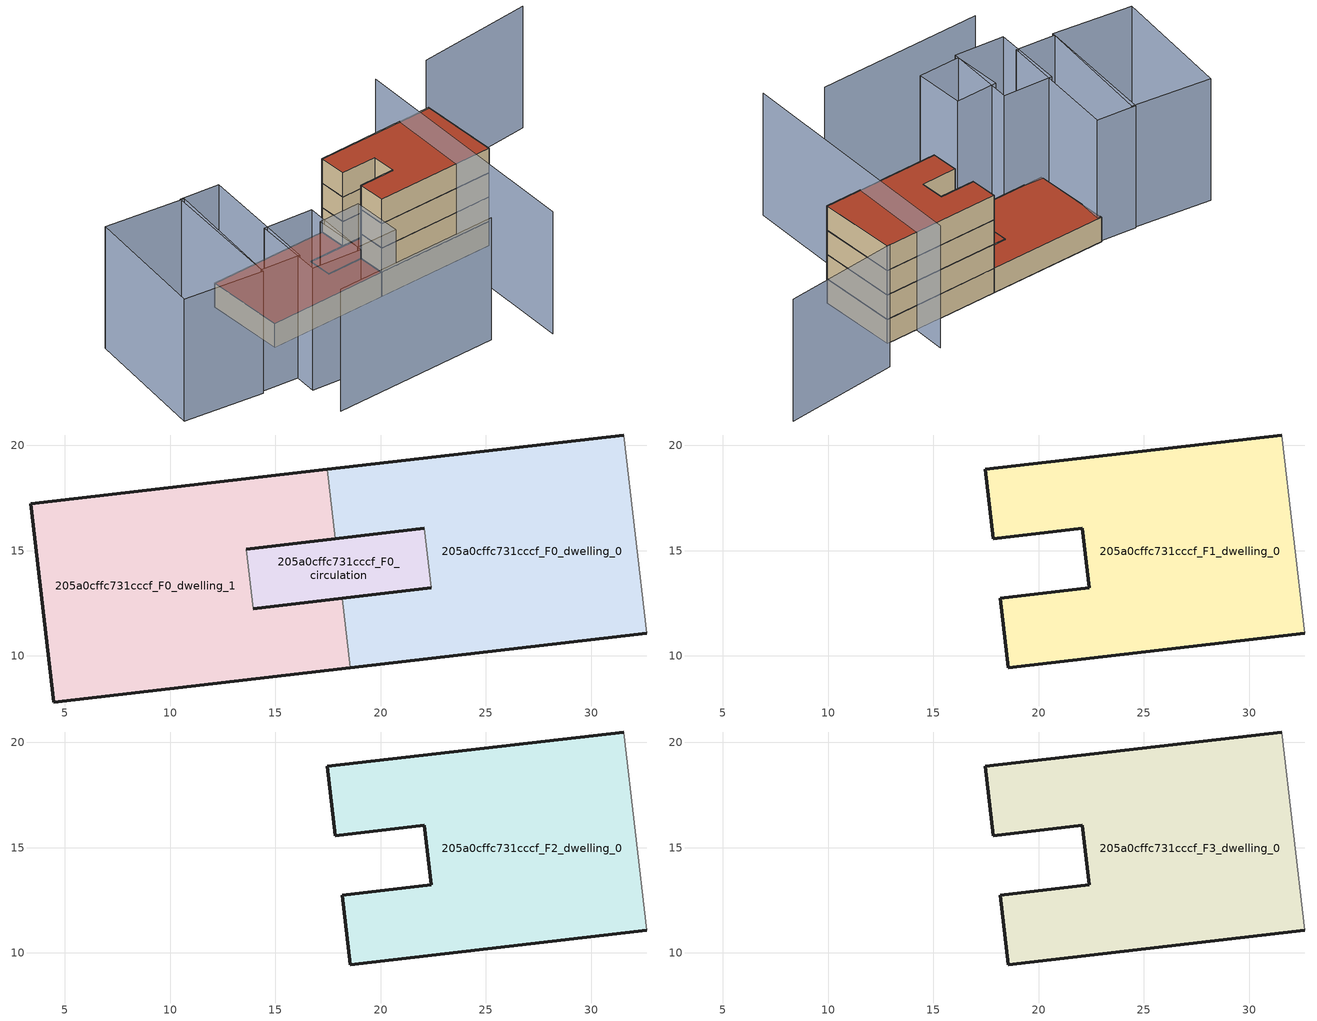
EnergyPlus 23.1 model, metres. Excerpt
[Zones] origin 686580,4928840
205a0cffc731cccf_F0_dwelling_0
 floor ground (EU_floor_Construction): 32.64,11.08 31.55,20.5 17.47,18.86 17.85,15.57 22.07,16.06 22.4,13.23 18.18,12.74 18.56,9.45 z0
 wall outside (EU_wall_Construction): 18.18,12.74 22.4,13.23 / 22.07,16.06 17.85,15.57 / 17.47,18.86 31.55,20.5 / 32.64,11.08 18.56,9.45 z0:3
 wall adiabatic (EU_wall_Construction): 31.55,20.5 32.64,11.08 z0:3
 wall to 205a0cffc731cccf_F0_circulation (EU_wall_Construction): 22.4,13.23 22.07,16.06 z0:3
 wall to 205a0cffc731cccf_F0_dwelling_1 (EU_wall_Construction): 17.85,15.57 17.47,18.86 / 18.56,9.45 18.18,12.74 z0:3
205a0cffc731cccf_F0_dwelling_1
 floor ground (EU_floor_Construction): 18.56,9.45 18.18,12.74 13.95,12.25 13.63,15.08 17.85,15.57 17.47,18.86 3.39,17.23 4.48,7.82 z0
 wall outside (EU_wall_Construction): 17.85,15.57 13.63,15.08 / 13.95,12.25 18.18,12.74 / 18.56,9.45 4.48,7.82 3.39,17.23 17.47,18.86 z0:3
 wall to 205a0cffc731cccf_F0_circulation (EU_wall_Construction): 13.63,15.08 13.95,12.25 z0:3
 roof outside (EU_roof_Construction): 17.47,18.86 17.85,15.57 13.63,15.08 13.95,12.25 18.18,12.74 18.56,9.45 4.48,7.82 3.39,17.23 z3
205a0cffc731cccf_F0_circulation
 floor ground (EU_floor_Construction): 22.4,13.23 22.07,16.06 13.63,15.08 13.95,12.25 z0
 wall outside (EU_wall_Construction): 22.4,13.23 13.95,12.25 / 13.63,15.08 22.07,16.06 z0:3
 roof outside (EU_roof_Construction): 22.07,16.06 22.4,13.23 13.95,12.25 13.63,15.08 z3
205a0cffc731cccf_F1_dwelling_0
 floor to 205a0cffc731cccf_F0_dwelling_0 (EU_floor_Construction): 32.64,11.08 31.55,20.5 17.47,18.86 17.85,15.57 22.07,16.06 22.4,13.23 18.18,12.74 18.56,9.45 z3
 wall outside (EU_wall_Construction): 32.64,11.08 18.56,9.45 18.18,12.74 22.4,13.23 22.07,16.06 17.85,15.57 17.47,18.86 31.55,20.5 z3:6
 wall adiabatic (EU_wall_Construction): 31.55,20.5 32.64,11.08 z3:6
205a0cffc731cccf_F2_dwelling_0
 floor to 205a0cffc731cccf_F1_dwelling_0 (EU_floor_Construction): 32.64,11.08 31.55,20.5 17.47,18.86 17.85,15.57 22.07,16.06 22.4,13.23 18.18,12.74 18.56,9.45 z6
 wall outside (EU_wall_Construction): 32.64,11.08 18.56,9.45 18.18,12.74 22.4,13.23 22.07,16.06 17.85,15.57 17.47,18.86 31.55,20.5 z6:9
 wall adiabatic (EU_wall_Construction): 31.55,20.5 32.64,11.08 z6:9
205a0cffc731cccf_F3_dwelling_0
 floor to 205a0cffc731cccf_F2_dwelling_0 (EU_floor_Construction): 32.64,11.08 31.55,20.5 17.47,18.86 17.85,15.57 22.07,16.06 22.4,13.23 18.18,12.74 18.56,9.45 z9
 wall outside (EU_wall_Construction): 32.64,11.08 18.56,9.45 18.18,12.74 22.4,13.23 22.07,16.06 17.85,15.57 17.47,18.86 31.55,20.5 z9:12
 wall adiabatic (EU_wall_Construction): 31.55,20.5 32.64,11.08 z9:12
 roof outside (EU_roof_Construction): 31.55,20.5 32.64,11.08 18.56,9.45 18.18,12.74 22.4,13.23 22.07,16.06 17.85,15.57 17.47,18.86 z12
shading: 3.87,-5.24 23.65,-3.01 / 29.41,-5.53 27.4,24.02 / 47.05,26.74 33.53,24.04 / 13.73,6.46 14.37,0.55 / 14.37,0.55 9.41,0.01 / 9.41,0.01 8.77,5.92 / 8.77,5.92 13.73,6.46 / 9.25,8.2 9.42,-0.5 / 9.42,-0.5 3.57,-0.61 / 3.57,-0.61 3.4,8.09 / 3.4,8.09 9.25,8.2 / -0.94,2.09 -0.86,17.08 / -0.86,17.08 3.8,17.05 / 3.8,17.05 3.72,2.07 / 3.72,2.07 -0.94,2.09 / -9.88,17.17 -0.51,16.9 / -0.51,16.9 -0.95,1.71 / -0.95,1.71 -10.33,1.98 / -10.33,1.98 -9.88,17.17 z0:15
[Building]
EU S2 Campaign: North Axis=0; Terrain=City; Solar Distribution=FullExterior
[Site:Location]
Bologna: Latitude=44.5; Longitude=11.25; Time Zone=1; Elevation=37
[SizingPeriod:WeatherFileDays]
AnnualSizingPeriod: Begin Month=1; Begin Day of Month=1; End Month=12; End Day of Month=31; Day of Week for Start Day=Monday; Use Weather File Daylight Saving Period=No; Use Weather File Rain and Snow Indicators=No
[MATERIAL]
EU_InternalMass_Material: Roughness=MediumRough; Thickness=0.1; Conductivity=1; Density=1800; Specific Heat=900; Thermal Absorptance=0.9; Solar Absorptance=0.7; Visible Absorptance=0.7
[MATERIAL:NOMASS] Roughness=MediumRough; Thermal Absorptance=0.9; Solar Absorptance=0.7; Visible Absorptance=0.7
Name | Thermal Resistance
EU_wall_NoMass | 0.937881
EU_roof_NoMass | 0.548572
EU_floor_NoMass | 0.71348
[CONSTRUCTION]
EU_wall_Construction: EU_wall_NoMass
EU_roof_Construction: EU_roof_NoMass
EU_floor_Construction: EU_floor_NoMass
EU_InternalMass_Construction: EU_InternalMass_Material
[ZONE] Type=1; Multiplier=1; Ceiling Height=autocalculate; Floor Area=autocalculate; Part of Total Floor Area=Yes
Name | Volume
205a0cffc731cccf_F0_dwelling_0 | 366.676
205a0cffc731cccf_F1_dwelling_0; 205a0cffc731cccf_F2_dwelling_0; 205a0cffc731cccf_F3_dwelling_0 | 366.677
205a0cffc731cccf_F0_dwelling_1 | 366.691
205a0cffc731cccf_F0_circulation | 72.5383
[INTERNALMASS] Construction=EU_InternalMass_Construction
Name | Zone or ZoneList | Surface Area
205a0cffc731cccf_F0_dwelling_0_EU_InternalMass | 205a0cffc731cccf_F0_dwelling_0 | 122.232
205a0cffc731cccf_F0_dwelling_1_EU_InternalMass | 205a0cffc731cccf_F0_dwelling_1 | 122.232
205a0cffc731cccf_F1_dwelling_0_EU_InternalMass | 205a0cffc731cccf_F1_dwelling_0 | 270.636
205a0cffc731cccf_F2_dwelling_0_EU_InternalMass | 205a0cffc731cccf_F2_dwelling_0 | 270.636
205a0cffc731cccf_F3_dwelling_0_EU_InternalMass | 205a0cffc731cccf_F3_dwelling_0 | 270.636
[OTHEREQUIPMENT] Fuel Type=Electricity; Design Level Calculation Method=Watts/Area; Power per Zone Floor Area=1; Fraction Latent=0; Fraction Radiant=0; Fraction Lost=0; Carbon Dioxide Generation Rate=0; EndUse Subcategory=EU_Step8_InternalGains
Name | Zone or ZoneList or Space or SpaceList | Schedule
EU_Step8_InternalGain_205a0cffc731cccf_F0_dwelling_0_f000 | 205a0cffc731cccf_F0_dwelling_0 | EU_Step8_GainSchedule_205a0cffc731cccf_F0_dwelling_0_f000
EU_Step8_InternalGain_205a0cffc731cccf_F0_dwelling_1_f000 | 205a0cffc731cccf_F0_dwelling_1 | EU_Step8_GainSchedule_205a0cffc731cccf_F0_dwelling_1_f000
EU_Step8_InternalGain_205a0cffc731cccf_F1_dwelling_0_f000 | 205a0cffc731cccf_F1_dwelling_0 | EU_Step8_GainSchedule_205a0cffc731cccf_F1_dwelling_0_f000
EU_Step8_InternalGain_205a0cffc731cccf_F2_dwelling_0_f000 | 205a0cffc731cccf_F2_dwelling_0 | EU_Step8_GainSchedule_205a0cffc731cccf_F2_dwelling_0_f000
EU_Step8_InternalGain_205a0cffc731cccf_F3_dwelling_0_f000 | 205a0cffc731cccf_F3_dwelling_0 | EU_Step8_GainSchedule_205a0cffc731cccf_F3_dwelling_0_f000
[ZONEINFILTRATION:DESIGNFLOWRATE]
EU_Circulation_Infiltration_205a0cffc731cccf_F0_circulation: Zone or ZoneList or Space or SpaceList=205a0cffc731cccf_F0_circulation; Schedule=EU_AlwaysOn; Design Flow Rate Calculation Method=Flow/Area; Flow Rate per Floor Area=0.0005; Constant Term Coefficient=1; Temperature Term Coefficient=0; Velocity Term Coefficient=0; Velocity Squared Term Coefficient=0
[ZONEVENTILATION:DESIGNFLOWRATE] Schedule=EU_AlwaysOn; Design Flow Rate Calculation Method=AirChanges/Hour; Air Changes per Hour=0.687892; Ventilation Type=Natural; Fan Pressure Rise=0; Fan Total Efficiency=1; Constant Term Coefficient=1; Temperature Term Coefficient=0; Velocity Term Coefficient=0; Velocity Squared Term Coefficient=0; Minimum Indoor Temperature=-100; Maximum Indoor Temperature=100; Delta Temperature=-100; Minimum Outdoor Temperature=-100; Maximum Outdoor Temperature=100; Maximum Wind Speed=40
Name | Zone or ZoneList or Space or SpaceList
EU_ConstantAir_205a0cffc731cccf_F0_dwelling_0 | 205a0cffc731cccf_F0_dwelling_0
EU_ConstantAir_205a0cffc731cccf_F0_dwelling_1 | 205a0cffc731cccf_F0_dwelling_1
EU_ConstantAir_205a0cffc731cccf_F1_dwelling_0 | 205a0cffc731cccf_F1_dwelling_0
EU_ConstantAir_205a0cffc731cccf_F2_dwelling_0 | 205a0cffc731cccf_F2_dwelling_0
EU_ConstantAir_205a0cffc731cccf_F3_dwelling_0 | 205a0cffc731cccf_F3_dwelling_0
[HVACTEMPLATE:THERMOSTAT] Constant Heating Setpoint=20; Constant Cooling Setpoint=50
EU_HeatOnly_205a0cffc731cccf_F0_dwelling_0; EU_HeatOnly_205a0cffc731cccf_F0_dwelling_1; EU_HeatOnly_205a0cffc731cccf_F1_dwelling_0; EU_HeatOnly_205a0cffc731cccf_F2_dwelling_0; EU_HeatOnly_205a0cffc731cccf_F3_dwelling_0
[HVACTEMPLATE:ZONE:IDEALLOADSAIRSYSTEM] System Availability Schedule=EU_AlwaysOn; Maximum Heating Supply Air Temperature=50; Minimum Cooling Supply Air Temperature=13; Maximum Heating Supply Air Humidity Ratio=0.0156; Minimum Cooling Supply Air Humidity Ratio=0.0077; Heating Limit=NoLimit; Cooling Limit=NoLimit; Heating Availability Schedule=EU_AlwaysOn; Cooling Availability Schedule=EU_CoolingOff; Dehumidification Control Type=ConstantSensibleHeatRatio; Cooling Sensible Heat Ratio=0.7; Dehumidification Setpoint=60; Humidification Control Type=None; Humidification Setpoint=30; Outdoor Air Method=None; Outdoor Air Flow Rate per Person=0.00944; Outdoor Air Flow Rate per Zone Floor Area=0; Outdoor Air Flow Rate per Zone=0; Demand Controlled Ventilation Type=None; Outdoor Air Economizer Type=NoEconomizer; Heat Recovery Type=None; Sensible Heat Recovery Effectiveness=0.7; Latent Heat Recovery Effectiveness=0.65
Name | Template Thermostat
205a0cffc731cccf_F0_dwelling_0 | EU_HeatOnly_205a0cffc731cccf_F0_dwelling_0
205a0cffc731cccf_F0_dwelling_1 | EU_HeatOnly_205a0cffc731cccf_F0_dwelling_1
205a0cffc731cccf_F1_dwelling_0 | EU_HeatOnly_205a0cffc731cccf_F1_dwelling_0
205a0cffc731cccf_F2_dwelling_0 | EU_HeatOnly_205a0cffc731cccf_F2_dwelling_0
205a0cffc731cccf_F3_dwelling_0 | EU_HeatOnly_205a0cffc731cccf_F3_dwelling_0
[SIZING:ZONE] Zone Cooling Design Supply Air Temperature Input Method=SupplyAirTemperature; Zone Cooling Design Supply Air Temperature=13; Zone Heating Design Supply Air Temperature Input Method=SupplyAirTemperature; Zone Heating Design Supply Air Temperature=50; Zone Cooling Design Supply Air Humidity Ratio=0.008; Zone Heating Design Supply Air Humidity Ratio=0.008; Cooling Design Air Flow Method=DesignDay; Cooling Design Air Flow Rate=0; Cooling Minimum Air Flow per Zone Floor Area=0.000762; Cooling Minimum Air Flow=0; Cooling Minimum Air Flow Fraction=0.2; Heating Design Air Flow Method=DesignDay; Heating Design Air Flow Rate=0; Heating Maximum Air Flow per Zone Floor Area=0.002032; Heating Maximum Air Flow=0.141576; Heating Maximum Air Flow Fraction=0.3; Account for Dedicated Outdoor Air System=No; Dedicated Outdoor Air System Control Strategy=NeutralSupplyAir; Dedicated Outdoor Air Low Setpoint Temperature for Design=autosize; Dedicated Outdoor Air High Setpoint Temperature for Design=autosize; Zone Load Sizing Method=Sensible Load Only No Latent Load; Zone Latent Cooling Design Supply Air Humidity Ratio Input Method=HumidityRatioDifference; Zone Cooling Design Supply Air Humidity Ratio Difference=0.005; Zone Latent Heating Design Supply Air Humidity Ratio Input Method=HumidityRatioDifference; Zone Humidification Design Supply Air Humidity Ratio Difference=0.005
205a0cffc731cccf_F0_dwelling_0; 205a0cffc731cccf_F0_dwelling_1; 205a0cffc731cccf_F1_dwelling_0; 205a0cffc731cccf_F2_dwelling_0; 205a0cffc731cccf_F3_dwelling_0
[SCHEDULE:CONSTANT]
Name | Hourly Value
EU_AlwaysOn | 1
EU_CoolingOff | 0
[SCHEDULE:FILE] Column Number=1; Rows to Skip at Top=0; Number of Hours of Data=8760; Column Separator=Comma; Interpolate to Timestep=No; Minutes per Item=60; Adjust Schedule for Daylight Savings=Yes
Name | File
EU_Step8_GainSchedule_205a0cffc731cccf_F0_dwelling_0_f000 | ../../schedules/205a0cffc731cccf/205a0cffc731cccf_F0_dwelling_0_f000_gain.csv
EU_Step8_GainSchedule_205a0cffc731cccf_F0_dwelling_1_f000 | ../../schedules/205a0cffc731cccf/205a0cffc731cccf_F0_dwelling_1_f000_gain.csv
EU_Step8_GainSchedule_205a0cffc731cccf_F1_dwelling_0_f000 | ../../schedules/205a0cffc731cccf/205a0cffc731cccf_F1_dwelling_0_f000_gain.csv
EU_Step8_GainSchedule_205a0cffc731cccf_F2_dwelling_0_f000 | ../../schedules/205a0cffc731cccf/205a0cffc731cccf_F2_dwelling_0_f000_gain.csv
EU_Step8_GainSchedule_205a0cffc731cccf_F3_dwelling_0_f000 | ../../schedules/205a0cffc731cccf/205a0cffc731cccf_F3_dwelling_0_f000_gain.csv
